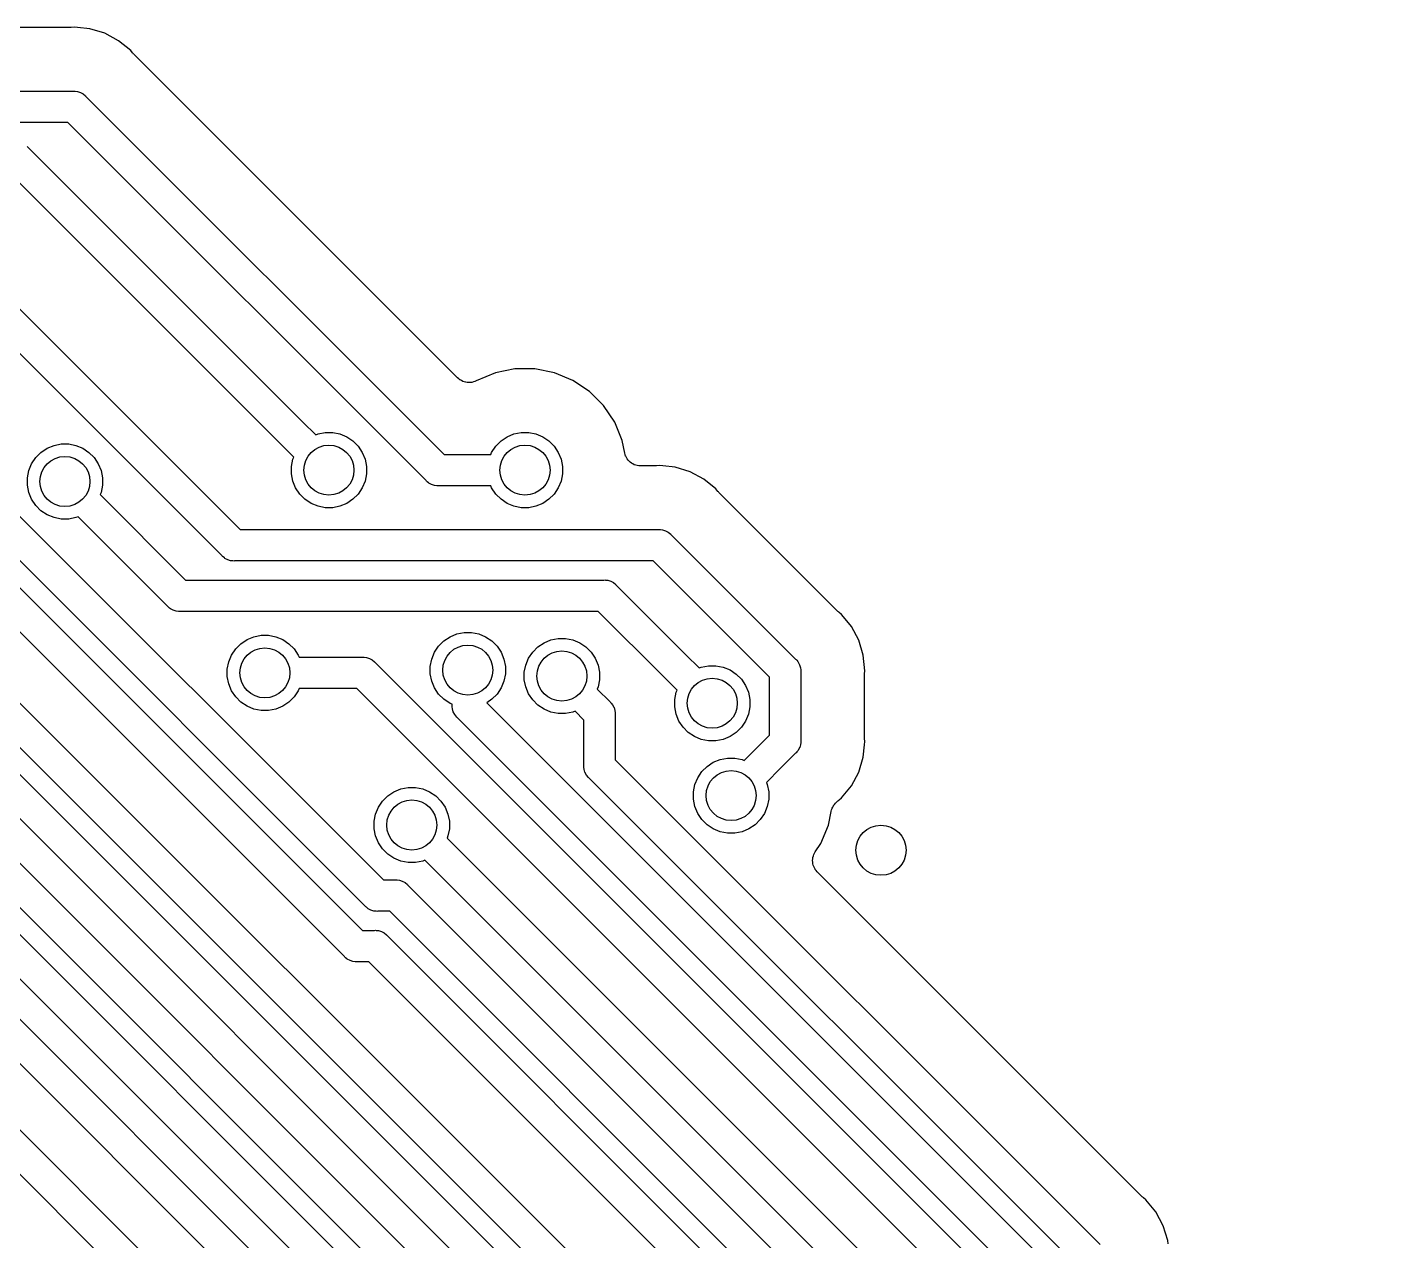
# Model space of a CAD drawing. Extents: x 3.61 to 7.55, y -5.8 to -3.38.
# Drawn here: x 6.4182 to 6.8466, y -4.6084 to -4.2269 of the extents above; entities that cross this region are included whole.
import ezdxf

# ---------------------------------------------------------------- set-up
doc = ezdxf.new("R2010")
doc.units = 0
doc.header["$MEASUREMENT"] = 0
doc.layers.add('BLACK', color=7, linetype='CONTINUOUS')

msp = doc.modelspace()

# ---------------------------------------------------------------- linework, layer by layer
at = {"layer": 'BLACK', "linetype": 'CONTINUOUS'}
for p, q in [((6.43148, -4.22705), (6.10012, -4.22705)), ((6.43169, -4.22703), (6.43148, -4.22705)), ((6.4319, -4.22703), (6.43169, -4.22703)), ((6.43197, -4.22702), (6.4319, -4.22703)), ((6.43295, -4.22693), (6.43197, -4.22702)), ((6.43393, -4.22702), (6.43295, -4.22693)), ((6.43783, -4.22741), (6.43393, -4.22702)), ((6.43393, -4.22702), (6.43393, -4.22702)), ((6.44253, -4.22883), (6.43783, -4.22741)), ((6.44686, -4.23115), (6.44253, -4.22883)), ((6.45066, -4.23426), (6.44686, -4.23115)), ((6.45128, -4.23502), (6.45066, -4.23426)), ((6.45143, -4.23517), (6.45128, -4.23502)), ((6.45156, -4.23534), (6.45143, -4.23517)), ((6.45161, -4.23539), (6.45156, -4.23534)), ((6.5534, -4.33718), (6.45161, -4.23539)), ((6.08939, -4.24705), (6.43271, -4.24705)), ((6.43271, -4.24705), (6.43295, -4.24702)), ((6.43295, -4.24702), (6.43319, -4.24705)), ((6.43319, -4.24705), (6.43319, -4.24705)), ((6.43319, -4.24705), (6.43391, -4.24712)), ((6.43391, -4.24712), (6.43484, -4.2474)), ((6.43484, -4.2474), (6.4357, -4.24786)), ((6.4357, -4.24786), (6.43644, -4.24847)), ((6.43644, -4.24847), (6.4366, -4.24866)), ((6.4366, -4.24866), (6.54916, -4.36122)), ((6.43091, -4.25689), (6.08939, -4.25689)), ((6.54347, -4.36945), (6.43091, -4.25689)), ((6.41813, -4.26431), (6.41828, -4.2645)), ((6.41828, -4.2645), (6.5048, -4.35102)), ((6.49784, -4.35798), (6.4126, -4.27273)), ((6.38746, -4.28724), (6.48507, -4.38484)), ((6.47938, -4.39307), (6.38177, -4.29547)), ((6.56528, -4.33555), (6.55924, -4.33806)), ((6.57142, -4.33433), (6.56528, -4.33555)), ((6.57769, -4.33433), (6.57142, -4.33433)), ((6.58384, -4.33555), (6.57769, -4.33433)), ((6.58963, -4.33795), (6.58384, -4.33555)), ((6.31547, -4.33906), (6.58978, -4.61337)), ((6.55377, -4.33748), (6.5534, -4.33718)), ((6.55412, -4.33778), (6.55377, -4.33748)), ((6.55414, -4.33779), (6.55412, -4.33778)), ((6.55416, -4.3378), (6.55414, -4.33779)), ((6.55457, -4.33802), (6.55416, -4.3378)), ((6.55498, -4.33824), (6.55457, -4.33802)), ((6.555, -4.33825), (6.55498, -4.33824)), ((6.55502, -4.33826), (6.555, -4.33825)), ((6.55546, -4.3384), (6.55502, -4.33826)), ((6.55591, -4.33854), (6.55546, -4.3384)), ((6.55593, -4.33854), (6.55591, -4.33854)), ((6.55595, -4.33854), (6.55593, -4.33854)), ((6.55642, -4.33859), (6.55595, -4.33854)), ((6.55688, -4.33864), (6.55642, -4.33859)), ((6.5569, -4.33864), (6.55688, -4.33864)), ((6.55692, -4.33864), (6.5569, -4.33864)), ((6.55739, -4.3386), (6.55692, -4.33864)), ((6.55785, -4.33856), (6.55739, -4.3386)), ((6.55787, -4.33855), (6.55785, -4.33856)), ((6.55789, -4.33855), (6.55787, -4.33855)), ((6.55834, -4.33842), (6.55789, -4.33855)), ((6.55879, -4.33829), (6.55834, -4.33842)), ((6.55881, -4.33828), (6.55879, -4.33829)), ((6.55883, -4.33827), (6.55881, -4.33828)), ((6.55924, -4.33806), (6.55883, -4.33827)), ((6.59484, -4.34143), (6.58963, -4.33795)), ((6.59927, -4.34586), (6.59484, -4.34143)), ((6.58601, -4.62353), (6.30978, -4.34729)), ((6.60275, -4.35107), (6.59927, -4.34586)), ((6.5048, -4.35102), (6.5048, -4.35102)), ((6.5048, -4.35102), (6.50885, -4.35506)), ((6.60515, -4.35686), (6.60275, -4.35107)), ((6.50885, -4.35506), (6.50952, -4.35478)), ((6.50952, -4.35478), (6.5118, -4.35433)), ((6.5118, -4.35433), (6.51413, -4.35433)), ((6.51413, -4.35433), (6.51641, -4.35478)), ((6.51641, -4.35478), (6.51856, -4.35567)), ((6.51856, -4.35567), (6.52049, -4.35697)), ((6.52049, -4.35697), (6.52214, -4.35861)), ((6.56538, -4.35861), (6.56703, -4.35697)), ((6.56703, -4.35697), (6.56896, -4.35567)), ((6.56896, -4.35567), (6.57111, -4.35478)), ((6.57111, -4.35478), (6.57339, -4.35433)), ((6.57339, -4.35433), (6.57572, -4.35433)), ((6.57572, -4.35433), (6.578, -4.35478)), ((6.578, -4.35478), (6.58015, -4.35567)), ((6.58015, -4.35567), (6.58209, -4.35697)), ((6.58209, -4.35697), (6.58373, -4.35861)), ((6.60593, -4.36082), (6.60515, -4.35686)), ((6.42083, -4.36219), (6.42247, -4.36055)), ((6.42247, -4.36055), (6.42441, -4.35925)), ((6.42441, -4.35925), (6.42656, -4.35836)), ((6.42656, -4.35836), (6.42884, -4.35791)), ((6.42884, -4.35791), (6.43117, -4.35791)), ((6.43117, -4.35791), (6.43345, -4.35836)), ((6.43345, -4.35836), (6.4356, -4.35925)), ((6.4356, -4.35925), (6.43753, -4.36055)), ((6.43753, -4.36055), (6.43918, -4.36219)), ((6.50189, -4.36202), (6.49784, -4.35798)), ((6.49784, -4.35798), (6.49784, -4.35798)), ((6.52214, -4.35861), (6.52343, -4.36055)), ((6.52343, -4.36055), (6.52432, -4.3627)), ((6.54916, -4.36122), (6.56381, -4.36122)), ((6.56381, -4.36122), (6.56409, -4.36055)), ((6.56409, -4.36055), (6.56538, -4.35861)), ((6.58373, -4.35861), (6.58502, -4.36055)), ((6.58502, -4.36055), (6.58591, -4.3627)), ((6.60607, -4.36127), (6.60593, -4.36082)), ((6.6062, -4.36172), (6.60607, -4.36127)), ((6.41865, -4.36628), (6.41954, -4.36413)), ((6.41954, -4.36413), (6.42083, -4.36219)), ((6.43918, -4.36219), (6.44047, -4.36413)), ((6.44047, -4.36413), (6.44136, -4.36628)), ((6.50115, -4.36498), (6.50161, -4.3627)), ((6.50115, -4.3673), (6.50115, -4.36498)), ((6.50161, -4.3627), (6.50189, -4.36202)), ((6.52432, -4.3627), (6.52477, -4.36498)), ((6.52477, -4.36498), (6.52477, -4.3673)), ((6.58591, -4.3627), (6.58637, -4.36498)), ((6.58637, -4.36498), (6.58637, -4.3673)), ((6.60621, -4.36173), (6.6062, -4.36172)), ((6.60622, -4.36175), (6.60621, -4.36173)), ((6.60643, -4.36216), (6.60622, -4.36175)), ((6.60665, -4.36258), (6.60643, -4.36216)), ((6.60667, -4.3626), (6.60665, -4.36258)), ((6.60667, -4.36261), (6.60667, -4.3626)), ((6.60697, -4.36297), (6.60667, -4.36261)), ((6.60726, -4.36334), (6.60697, -4.36297)), ((6.60728, -4.36335), (6.60726, -4.36334)), ((6.60729, -4.36337), (6.60728, -4.36335)), ((6.60765, -4.36367), (6.60729, -4.36337)), ((6.60801, -4.36397), (6.60765, -4.36367)), ((6.60803, -4.36398), (6.60801, -4.36397)), ((6.60804, -4.36399), (6.60803, -4.36398)), ((6.60845, -4.36421), (6.60804, -4.36399)), ((6.60887, -4.36444), (6.60845, -4.36421)), ((6.60889, -4.36444), (6.60887, -4.36444)), ((6.6089, -4.36445), (6.60889, -4.36444)), ((6.60935, -4.36459), (6.6089, -4.36445)), ((6.6098, -4.36473), (6.60935, -4.36459)), ((6.60982, -4.36474), (6.6098, -4.36473)), ((6.60984, -4.36474), (6.60982, -4.36474)), ((6.6103, -4.36479), (6.60984, -4.36474)), ((6.61077, -4.36484), (6.6103, -4.36479)), ((6.6108, -4.36484), (6.61077, -4.36484)), ((6.61081, -4.36484), (6.6108, -4.36484)), ((6.61084, -4.36484), (6.61081, -4.36484)), ((6.61081, -4.36484), (6.61081, -4.36484)), ((6.61539, -4.36484), (6.61084, -4.36484)), ((6.61559, -4.36482), (6.61539, -4.36484)), ((6.61581, -4.36482), (6.61559, -4.36482)), ((6.61588, -4.36482), (6.61581, -4.36482)), ((6.61685, -4.36472), (6.61588, -4.36482)), ((6.61783, -4.36482), (6.61685, -4.36472)), ((6.62174, -4.3652), (6.61783, -4.36482)), ((6.61783, -4.36482), (6.61783, -4.36482)), ((6.62644, -4.36663), (6.62174, -4.3652)), ((6.32122, -4.36722), (6.59343, -4.63943)), ((6.37941, -4.36673), (6.52351, -4.51083)), ((6.41819, -4.36856), (6.41865, -4.36628)), ((6.41819, -4.37088), (6.41819, -4.36856)), ((6.44136, -4.36628), (6.44181, -4.36856)), ((6.44181, -4.36856), (6.44181, -4.37088)), ((6.50161, -4.36959), (6.50115, -4.3673)), ((6.5025, -4.37174), (6.50161, -4.36959)), ((6.52432, -4.36959), (6.52343, -4.37174)), ((6.52477, -4.3673), (6.52432, -4.36959)), ((6.54362, -4.36964), (6.54347, -4.36945)), ((6.54381, -4.36979), (6.54362, -4.36964)), ((6.54423, -4.37013), (6.54381, -4.36979)), ((6.54381, -4.36979), (6.54381, -4.36979)), ((6.54437, -4.37025), (6.54423, -4.37013)), ((6.58591, -4.36959), (6.58502, -4.37174)), ((6.58637, -4.3673), (6.58591, -4.36959)), ((6.63077, -4.36894), (6.62644, -4.36663)), ((6.63456, -4.37206), (6.63077, -4.36894)), ((6.51783, -4.51906), (6.37245, -4.37369)), ((6.40739, -4.37229), (6.53008, -4.49498)), ((6.41865, -4.37317), (6.41819, -4.37088)), ((6.41954, -4.37532), (6.41865, -4.37317)), ((6.44136, -4.37317), (6.44108, -4.37384)), ((6.44108, -4.37384), (6.46793, -4.40069)), ((6.44181, -4.37088), (6.44136, -4.37317)), ((6.50379, -4.37367), (6.5025, -4.37174)), ((6.50543, -4.37532), (6.50379, -4.37367)), ((6.52214, -4.37367), (6.52049, -4.37532)), ((6.52343, -4.37174), (6.52214, -4.37367)), ((6.54523, -4.37071), (6.54437, -4.37025)), ((6.54616, -4.37099), (6.54523, -4.37071)), ((6.54688, -4.37106), (6.54616, -4.37099)), ((6.54712, -4.37109), (6.54688, -4.37106)), ((6.54688, -4.37106), (6.54688, -4.37106)), ((6.54736, -4.37106), (6.54712, -4.37109)), ((6.56381, -4.37106), (6.54736, -4.37106)), ((6.56409, -4.37174), (6.56381, -4.37106)), ((6.56538, -4.37367), (6.56409, -4.37174)), ((6.56703, -4.37532), (6.56538, -4.37367)), ((6.58373, -4.37367), (6.58209, -4.37532)), ((6.58502, -4.37174), (6.58373, -4.37367)), ((6.63519, -4.37282), (6.63456, -4.37206)), ((6.63534, -4.37297), (6.63519, -4.37282)), ((6.63547, -4.37313), (6.63534, -4.37297)), ((6.63552, -4.37318), (6.63547, -4.37313)), ((6.67288, -4.41054), (6.63552, -4.37318)), ((6.58774, -4.64766), (6.31558, -4.37551)), ((6.52439, -4.50321), (6.39916, -4.37798)), ((6.42083, -4.37725), (6.41954, -4.37532)), ((6.42247, -4.37889), (6.42083, -4.37725)), ((6.50737, -4.37661), (6.50543, -4.37532)), ((6.50952, -4.3775), (6.50737, -4.37661)), ((6.5118, -4.37795), (6.50952, -4.3775)), ((6.51413, -4.37795), (6.5118, -4.37795)), ((6.51641, -4.3775), (6.51413, -4.37795)), ((6.51856, -4.37661), (6.51641, -4.3775)), ((6.52049, -4.37532), (6.51856, -4.37661)), ((6.56896, -4.37661), (6.56703, -4.37532)), ((6.57111, -4.3775), (6.56896, -4.37661)), ((6.57339, -4.37795), (6.57111, -4.3775)), ((6.57572, -4.37795), (6.57339, -4.37795)), ((6.578, -4.3775), (6.57572, -4.37795)), ((6.58015, -4.37661), (6.578, -4.3775)), ((6.58209, -4.37532), (6.58015, -4.37661)), ((6.42441, -4.38019), (6.42247, -4.37889)), ((6.42656, -4.38108), (6.42441, -4.38019)), ((6.42884, -4.38153), (6.42656, -4.38108)), ((6.43117, -4.38153), (6.42884, -4.38153)), ((6.43345, -4.38108), (6.43117, -4.38153)), ((6.43412, -4.3808), (6.43345, -4.38108)), ((6.46224, -4.40892), (6.43412, -4.3808)), ((6.48507, -4.38484), (6.61661, -4.38484)), ((6.61661, -4.38484), (6.61685, -4.38482)), ((6.61685, -4.38482), (6.6171, -4.38484)), ((6.6171, -4.38484), (6.6171, -4.38484)), ((6.6171, -4.38484), (6.61782, -4.38491)), ((6.61782, -4.38491), (6.61875, -4.3852)), ((6.61875, -4.3852), (6.6196, -4.38565)), ((6.6196, -4.38565), (6.62035, -4.38627)), ((6.62035, -4.38627), (6.62051, -4.38645)), ((6.62051, -4.38645), (6.6596, -4.42555)), ((6.47953, -4.39326), (6.47938, -4.39307)), ((6.47972, -4.39341), (6.47953, -4.39326)), ((6.48015, -4.39376), (6.47972, -4.39341)), ((6.47972, -4.39341), (6.47972, -4.39341)), ((6.48028, -4.39388), (6.48015, -4.39376)), ((6.48114, -4.39433), (6.48028, -4.39388)), ((6.48207, -4.39461), (6.48114, -4.39433)), ((6.48279, -4.39469), (6.48207, -4.39461)), ((6.48303, -4.39471), (6.48279, -4.39469)), ((6.48279, -4.39469), (6.48279, -4.39469)), ((6.48327, -4.39469), (6.48303, -4.39471)), ((6.61482, -4.39469), (6.48327, -4.39469)), ((6.65137, -4.43124), (6.61482, -4.39469)), ((6.46793, -4.40069), (6.59937, -4.40069)), ((6.59937, -4.40069), (6.59961, -4.40066)), ((6.59961, -4.40066), (6.59985, -4.40069)), ((6.59985, -4.40069), (6.59985, -4.40069)), ((6.59985, -4.40069), (6.60057, -4.40076)), ((6.60057, -4.40076), (6.6015, -4.40104)), ((6.6015, -4.40104), (6.60235, -4.4015)), ((6.60235, -4.4015), (6.6031, -4.40211)), ((6.6031, -4.40211), (6.60326, -4.4023)), ((6.60326, -4.4023), (6.62526, -4.4243)), ((6.33466, -4.4086), (6.58134, -4.65528)), ((6.46239, -4.4091), (6.46224, -4.40892)), ((6.46258, -4.40926), (6.46239, -4.4091)), ((6.46288, -4.40951), (6.46258, -4.40926)), ((6.46258, -4.40926), (6.46258, -4.40926)), ((6.46314, -4.40972), (6.46288, -4.40951)), ((6.464, -4.41018), (6.46314, -4.40972)), ((6.46492, -4.41046), (6.464, -4.41018)), ((6.46565, -4.41053), (6.46492, -4.41046)), ((6.46589, -4.41055), (6.46565, -4.41053)), ((6.46565, -4.41053), (6.46565, -4.41053)), ((6.46613, -4.41053), (6.46589, -4.41055)), ((6.59757, -4.41053), (6.46613, -4.41053)), ((6.6183, -4.43126), (6.59757, -4.41053)), ((6.67304, -4.41068), (6.67288, -4.41054)), ((6.67319, -4.41083), (6.67304, -4.41068)), ((6.67324, -4.41087), (6.67319, -4.41083)), ((6.674, -4.4115), (6.67324, -4.41087)), ((6.67463, -4.41226), (6.674, -4.4115)), ((6.67712, -4.41529), (6.67463, -4.41226)), ((6.57565, -4.66351), (6.32897, -4.41683)), ((6.55315, -4.41765), (6.55543, -4.41719)), ((6.55543, -4.41719), (6.55776, -4.41719)), ((6.55776, -4.41719), (6.56004, -4.41765)), ((6.67943, -4.41962), (6.67712, -4.41529)), ((6.48366, -4.42235), (6.4853, -4.4207)), ((6.4853, -4.4207), (6.48724, -4.41941)), ((6.48724, -4.41941), (6.48939, -4.41852)), ((6.48939, -4.41852), (6.49167, -4.41807)), ((6.49167, -4.41807), (6.49399, -4.41807)), ((6.49399, -4.41807), (6.49628, -4.41852)), ((6.49628, -4.41852), (6.49843, -4.41941)), ((6.49843, -4.41941), (6.50036, -4.4207)), ((6.50036, -4.4207), (6.50201, -4.42235)), ((6.54613, -4.42341), (6.54742, -4.42147)), ((6.54742, -4.42147), (6.54906, -4.41983)), ((6.54906, -4.41983), (6.551, -4.41854)), ((6.551, -4.41854), (6.55315, -4.41765)), ((6.56004, -4.41765), (6.56219, -4.41854)), ((6.56219, -4.41854), (6.56412, -4.41983)), ((6.56412, -4.41983), (6.56577, -4.42147)), ((6.56577, -4.42147), (6.56706, -4.42341)), ((6.57863, -4.42168), (6.58056, -4.42039)), ((6.58056, -4.42039), (6.58271, -4.4195)), ((6.58271, -4.4195), (6.58499, -4.41904)), ((6.58499, -4.41904), (6.58732, -4.41904)), ((6.58732, -4.41904), (6.5896, -4.4195)), ((6.5896, -4.4195), (6.59175, -4.42039)), ((6.59175, -4.42039), (6.59369, -4.42168)), ((6.68085, -4.42432), (6.67943, -4.41962)), ((6.48147, -4.42643), (6.48236, -4.42428)), ((6.48236, -4.42428), (6.48366, -4.42235)), ((6.50201, -4.42235), (6.5033, -4.42428)), ((6.5033, -4.42428), (6.50358, -4.42496)), ((6.50358, -4.42496), (6.52356, -4.42496)), ((6.52356, -4.42496), (6.5238, -4.42493)), ((6.5238, -4.42493), (6.52404, -4.42496)), ((6.52404, -4.42496), (6.52405, -4.42496)), ((6.52405, -4.42496), (6.52477, -4.42503)), ((6.52477, -4.42503), (6.5257, -4.42531)), ((6.5257, -4.42531), (6.52655, -4.42577)), ((6.52655, -4.42577), (6.5273, -4.42638)), ((6.54478, -4.42784), (6.54524, -4.42556)), ((6.54524, -4.42556), (6.54613, -4.42341)), ((6.56706, -4.42341), (6.56795, -4.42556)), ((6.56795, -4.42556), (6.5684, -4.42784)), ((6.5748, -4.42741), (6.57569, -4.42526)), ((6.57569, -4.42526), (6.57698, -4.42333)), ((6.57698, -4.42333), (6.57863, -4.42168)), ((6.59369, -4.42168), (6.59533, -4.42333)), ((6.59533, -4.42333), (6.59662, -4.42526)), ((6.59662, -4.42526), (6.59751, -4.42741)), ((6.62526, -4.4243), (6.62526, -4.4243)), ((6.62526, -4.4243), (6.6293, -4.42834)), ((6.6596, -4.42555), (6.65979, -4.42571)), ((6.65979, -4.42571), (6.65994, -4.42589)), ((6.65994, -4.42589), (6.65994, -4.42589)), ((6.65994, -4.42589), (6.66026, -4.42627)), ((6.68134, -4.4292), (6.68085, -4.42432)), ((6.48102, -4.42871), (6.48147, -4.42643)), ((6.48102, -4.43104), (6.48102, -4.42871)), ((6.5273, -4.42638), (6.52745, -4.42657)), ((6.52745, -4.42657), (6.72359, -4.62271)), ((6.54478, -4.43017), (6.54478, -4.42784)), ((6.54524, -4.43245), (6.54478, -4.43017)), ((6.5684, -4.43017), (6.56795, -4.43245)), ((6.5684, -4.42784), (6.5684, -4.43017)), ((6.57435, -4.42969), (6.5748, -4.42741)), ((6.57435, -4.43202), (6.57435, -4.42969)), ((6.59751, -4.42741), (6.59797, -4.42969)), ((6.59797, -4.42969), (6.59797, -4.43202)), ((6.6293, -4.42834), (6.62997, -4.42806)), ((6.62997, -4.42806), (6.63226, -4.42761)), ((6.63226, -4.42761), (6.63458, -4.42761)), ((6.63458, -4.42761), (6.63687, -4.42806)), ((6.63687, -4.42806), (6.63901, -4.42895)), ((6.63901, -4.42895), (6.64095, -4.43025)), ((6.66026, -4.42627), (6.66041, -4.42646)), ((6.66041, -4.42646), (6.66086, -4.42731)), ((6.66086, -4.42731), (6.66114, -4.42824)), ((6.66114, -4.42824), (6.66121, -4.42896)), ((6.66121, -4.42896), (6.66121, -4.42896)), ((6.66121, -4.42896), (6.66124, -4.4292)), ((6.66124, -4.4292), (6.66121, -4.42944)), ((6.66121, -4.42944), (6.66121, -4.45124)), ((6.68124, -4.43018), (6.68134, -4.4292)), ((6.68124, -4.43039), (6.68124, -4.43018)), ((6.48147, -4.43332), (6.48102, -4.43104)), ((6.48236, -4.43547), (6.48147, -4.43332)), ((6.54613, -4.4346), (6.54524, -4.43245)), ((6.56795, -4.43245), (6.56706, -4.4346)), ((6.5748, -4.4343), (6.57435, -4.43202)), ((6.57569, -4.43645), (6.5748, -4.4343)), ((6.59751, -4.4343), (6.59724, -4.43497)), ((6.59797, -4.43202), (6.59751, -4.4343)), ((6.62234, -4.4353), (6.6183, -4.43126)), ((6.6183, -4.43126), (6.6183, -4.43126)), ((6.64095, -4.43025), (6.64259, -4.43189)), ((6.64259, -4.43189), (6.64389, -4.43382)), ((6.64389, -4.43382), (6.64478, -4.43597)), ((6.65137, -4.44945), (6.65137, -4.43124)), ((6.68121, -4.43067), (6.68122, -4.4306)), ((6.68121, -4.45001), (6.68121, -4.43067)), ((6.68122, -4.4306), (6.68124, -4.43039)), ((6.48366, -4.43741), (6.48236, -4.43547)), ((6.4853, -4.43905), (6.48366, -4.43741)), ((6.50201, -4.43741), (6.50036, -4.43905)), ((6.5033, -4.43547), (6.50201, -4.43741)), ((6.50358, -4.4348), (6.5033, -4.43547)), ((6.52177, -4.4348), (6.50358, -4.4348)), ((6.71536, -4.6284), (6.52177, -4.4348)), ((6.54742, -4.43653), (6.54613, -4.4346)), ((6.54906, -4.43818), (6.54742, -4.43653)), ((6.551, -4.43947), (6.54906, -4.43818)), ((6.56412, -4.43818), (6.56253, -4.43924)), ((6.56577, -4.43653), (6.56412, -4.43818)), ((6.56706, -4.4346), (6.56577, -4.43653)), ((6.57698, -4.43838), (6.57569, -4.43645)), ((6.57863, -4.44003), (6.57698, -4.43838)), ((6.59724, -4.43497), (6.60128, -4.43902)), ((6.62161, -4.43826), (6.62206, -4.43597)), ((6.62161, -4.44058), (6.62161, -4.43826)), ((6.62206, -4.43597), (6.62234, -4.4353)), ((6.64478, -4.43597), (6.64523, -4.43826)), ((6.64523, -4.43826), (6.64523, -4.44058)), ((6.48724, -4.44034), (6.4853, -4.43905)), ((6.48939, -4.44124), (6.48724, -4.44034)), ((6.49167, -4.44169), (6.48939, -4.44124)), ((6.49399, -4.44169), (6.49167, -4.44169)), ((6.49628, -4.44124), (6.49399, -4.44169)), ((6.49843, -4.44034), (6.49628, -4.44124)), ((6.50036, -4.43905), (6.49843, -4.44034)), ((6.55167, -4.43975), (6.551, -4.43947)), ((6.55165, -4.44026), (6.55167, -4.44002)), ((6.55167, -4.4405), (6.55165, -4.44026)), ((6.55167, -4.44002), (6.55167, -4.43975)), ((6.55174, -4.44123), (6.55167, -4.4405)), ((6.55167, -4.4405), (6.55167, -4.4405)), ((6.55202, -4.44215), (6.55174, -4.44123)), ((6.55248, -4.44301), (6.55202, -4.44215)), ((6.5531, -4.44376), (6.55248, -4.44301)), ((6.56253, -4.43924), (6.73943, -4.61614)), ((6.58056, -4.44132), (6.57863, -4.44003)), ((6.58271, -4.44221), (6.58056, -4.44132)), ((6.58499, -4.44267), (6.58271, -4.44221)), ((6.58732, -4.44267), (6.58499, -4.44267)), ((6.5896, -4.44221), (6.58732, -4.44267)), ((6.59028, -4.44193), (6.5896, -4.44221)), ((6.59305, -4.4447), (6.59028, -4.44193)), ((6.60128, -4.43902), (6.60147, -4.43917)), ((6.60147, -4.43917), (6.60162, -4.43936)), ((6.60162, -4.43936), (6.60208, -4.43992)), ((6.60208, -4.43992), (6.60248, -4.44067)), ((6.60248, -4.44067), (6.60254, -4.44077)), ((6.60254, -4.44077), (6.60282, -4.4417)), ((6.60282, -4.4417), (6.60289, -4.44243)), ((6.60289, -4.44243), (6.60289, -4.44243)), ((6.60289, -4.44243), (6.60291, -4.44267)), ((6.60291, -4.44267), (6.60289, -4.44291)), ((6.60289, -4.44291), (6.60289, -4.45719)), ((6.62206, -4.44286), (6.62161, -4.44058)), ((6.62295, -4.44501), (6.62206, -4.44286)), ((6.64478, -4.44286), (6.64389, -4.44501)), ((6.64523, -4.44058), (6.64478, -4.44286)), ((6.55328, -4.44391), (6.5531, -4.44376)), ((6.7312, -4.62183), (6.55328, -4.44391)), ((6.59305, -4.45899), (6.59305, -4.4447)), ((6.62425, -4.44695), (6.62295, -4.44501)), ((6.62589, -4.44859), (6.62425, -4.44695)), ((6.64259, -4.44695), (6.64095, -4.44859)), ((6.64389, -4.44501), (6.64259, -4.44695)), ((6.62783, -4.44989), (6.62589, -4.44859)), ((6.62997, -4.45078), (6.62783, -4.44989)), ((6.63226, -4.45123), (6.62997, -4.45078)), ((6.63458, -4.45123), (6.63226, -4.45123)), ((6.63687, -4.45078), (6.63458, -4.45123)), ((6.63901, -4.44989), (6.63687, -4.45078)), ((6.64095, -4.44859), (6.63901, -4.44989)), ((6.64783, -4.45298), (6.65137, -4.44945)), ((6.66121, -4.45124), (6.66124, -4.45148)), ((6.66124, -4.45148), (6.66121, -4.45172)), ((6.68124, -4.45022), (6.68121, -4.45001)), ((6.68123, -4.45043), (6.68124, -4.45022)), ((6.68124, -4.4505), (6.68123, -4.45043)), ((6.68134, -4.45148), (6.68124, -4.4505)), ((6.68124, -4.45246), (6.68134, -4.45148)), ((6.64345, -4.45737), (6.64783, -4.45298)), ((6.64783, -4.45298), (6.64783, -4.45298)), ((6.6596, -4.45513), (6.65479, -4.45994)), ((6.65979, -4.45498), (6.6596, -4.45513)), ((6.65999, -4.45474), (6.65979, -4.45498)), ((6.66041, -4.45423), (6.65999, -4.45474)), ((6.66086, -4.45338), (6.66041, -4.45423)), ((6.66088, -4.45331), (6.66086, -4.45338)), ((6.66114, -4.45245), (6.66088, -4.45331)), ((6.66121, -4.45173), (6.66114, -4.45245)), ((6.66121, -4.45172), (6.66121, -4.45173)), ((6.68085, -4.45637), (6.68124, -4.45246)), ((6.68124, -4.45246), (6.68124, -4.45246)), ((6.59302, -4.45923), (6.59305, -4.45899)), ((6.59305, -4.45947), (6.59302, -4.45923)), ((6.59312, -4.4602), (6.59305, -4.45947)), ((6.59305, -4.45947), (6.59305, -4.45947)), ((6.5934, -4.46112), (6.59312, -4.4602)), ((6.60289, -4.45719), (6.75528, -4.60958)), ((6.63016, -4.46092), (6.6318, -4.45927)), ((6.6318, -4.45927), (6.63374, -4.45798)), ((6.63374, -4.45798), (6.63589, -4.45709)), ((6.63589, -4.45709), (6.63817, -4.45664)), ((6.63817, -4.45664), (6.64049, -4.45664)), ((6.64049, -4.45664), (6.64278, -4.45709)), ((6.64278, -4.45709), (6.64345, -4.45737)), ((6.65479, -4.45994), (6.65041, -4.46433)), ((6.65479, -4.45994), (6.65479, -4.45994)), ((6.67943, -4.46107), (6.68085, -4.45637)), ((6.36579, -4.46213), (6.57752, -4.67386)), ((6.59386, -4.46198), (6.5934, -4.46112)), ((6.59447, -4.46273), (6.59386, -4.46198)), ((6.59466, -4.46288), (6.59447, -4.46273)), ((6.74705, -4.61527), (6.59466, -4.46288)), ((6.62797, -4.465), (6.62886, -4.46285)), ((6.62886, -4.46285), (6.63016, -4.46092)), ((6.65041, -4.46433), (6.65069, -4.465)), ((6.67712, -4.4654), (6.67943, -4.46107)), ((6.52981, -4.47017), (6.53146, -4.46853)), ((6.53146, -4.46853), (6.53339, -4.46723)), ((6.53339, -4.46723), (6.53554, -4.46634)), ((6.53554, -4.46634), (6.53782, -4.46589)), ((6.53782, -4.46589), (6.54015, -4.46589)), ((6.54015, -4.46589), (6.54243, -4.46634)), ((6.54243, -4.46634), (6.54458, -4.46723)), ((6.54458, -4.46723), (6.54652, -4.46853)), ((6.54652, -4.46853), (6.54816, -4.47017)), ((6.62752, -4.46728), (6.62797, -4.465)), ((6.62752, -4.46961), (6.62752, -4.46728)), ((6.65069, -4.465), (6.65114, -4.46728)), ((6.65114, -4.46728), (6.65114, -4.46961)), ((6.674, -4.46919), (6.67712, -4.4654)), ((6.57335, -4.6836), (6.3601, -4.47036)), ((6.52763, -4.47425), (6.52852, -4.4721)), ((6.52852, -4.4721), (6.52981, -4.47017)), ((6.54816, -4.47017), (6.54945, -4.4721)), ((6.54945, -4.4721), (6.55034, -4.47425)), ((6.62797, -4.47189), (6.62752, -4.46961)), ((6.62886, -4.47404), (6.62797, -4.47189)), ((6.65069, -4.47189), (6.6498, -4.47404)), ((6.65114, -4.46961), (6.65069, -4.47189)), ((6.67079, -4.47337), (6.67093, -4.47293)), ((6.67093, -4.47293), (6.67106, -4.4725)), ((6.67106, -4.4725), (6.67107, -4.47247)), ((6.67107, -4.47247), (6.67108, -4.47244)), ((6.67108, -4.47244), (6.67131, -4.47204)), ((6.67131, -4.47204), (6.67152, -4.47164)), ((6.67152, -4.47164), (6.67154, -4.47161)), ((6.67154, -4.47161), (6.67155, -4.47159)), ((6.67155, -4.47159), (6.67185, -4.47124)), ((6.67185, -4.47124), (6.67214, -4.47088)), ((6.67214, -4.47088), (6.67288, -4.47015)), ((6.67288, -4.47015), (6.67293, -4.4701)), ((6.67293, -4.4701), (6.67309, -4.46996)), ((6.67309, -4.46996), (6.67324, -4.46982)), ((6.67324, -4.46982), (6.674, -4.46919)), ((6.52718, -4.47654), (6.52763, -4.47425)), ((6.52718, -4.47886), (6.52718, -4.47654)), ((6.55034, -4.47425), (6.5508, -4.47654)), ((6.5508, -4.47654), (6.5508, -4.47886)), ((6.63016, -4.47598), (6.62886, -4.47404)), ((6.6318, -4.47762), (6.63016, -4.47598)), ((6.64851, -4.47598), (6.64686, -4.47762)), ((6.6498, -4.47404), (6.64851, -4.47598)), ((6.66992, -4.47773), (6.67077, -4.47344)), ((6.67077, -4.47343), (6.67079, -4.47337)), ((6.67077, -4.47344), (6.67077, -4.47343)), ((6.67077, -4.47343), (6.67077, -4.47343)), ((6.67077, -4.47343), (6.67077, -4.47343)), ((6.52763, -4.48114), (6.52718, -4.47886)), ((6.52852, -4.48329), (6.52763, -4.48114)), ((6.55034, -4.48114), (6.55007, -4.48182)), ((6.5508, -4.47886), (6.55034, -4.48114)), ((6.63374, -4.47891), (6.6318, -4.47762)), ((6.63589, -4.4798), (6.63374, -4.47891)), ((6.63817, -4.48026), (6.63589, -4.4798)), ((6.64049, -4.48026), (6.63817, -4.48026)), ((6.64278, -4.4798), (6.64049, -4.48026)), ((6.64493, -4.47891), (6.64278, -4.4798)), ((6.64686, -4.47762), (6.64493, -4.47891)), ((6.66752, -4.48351), (6.66992, -4.47773)), ((6.3619, -4.48486), (6.93933, -5.06229)), ((6.52981, -4.48523), (6.52852, -4.48329)), ((6.53146, -4.48687), (6.52981, -4.48523)), ((6.55007, -4.48182), (6.70016, -4.63191)), ((6.66579, -4.48611), (6.66752, -4.48351)), ((6.53339, -4.48817), (6.53146, -4.48687)), ((6.53554, -4.48906), (6.53339, -4.48817)), ((6.53782, -4.48951), (6.53554, -4.48906)), ((6.54015, -4.48951), (6.53782, -4.48951)), ((6.54243, -4.48906), (6.54015, -4.48951)), ((6.54311, -4.48878), (6.54243, -4.48906)), ((6.69193, -4.6376), (6.54311, -4.48878)), ((6.66494, -4.48884), (6.66499, -4.48837)), ((6.66494, -4.48886), (6.66494, -4.48884)), ((6.66494, -4.48888), (6.66494, -4.48886)), ((6.66499, -4.48934), (6.66494, -4.48888)), ((6.66499, -4.48837), (6.66504, -4.48791)), ((6.66503, -4.48981), (6.66499, -4.48934)), ((6.66503, -4.48983), (6.66503, -4.48981)), ((6.66504, -4.48985), (6.66503, -4.48983)), ((6.66504, -4.48791), (6.66505, -4.48789)), ((6.66517, -4.4903), (6.66504, -4.48985)), ((6.66505, -4.48787), (6.66519, -4.48742)), ((6.66505, -4.48789), (6.66505, -4.48787)), ((6.66519, -4.48742), (6.66532, -4.48697)), ((6.66532, -4.48697), (6.66533, -4.48696)), ((6.66533, -4.48696), (6.66534, -4.48694)), ((6.66534, -4.48694), (6.66556, -4.48653)), ((6.66556, -4.48653), (6.66579, -4.48611)), ((6.93364, -5.07052), (6.35621, -4.49309)), ((6.6653, -4.49075), (6.66517, -4.4903)), ((6.66531, -4.49077), (6.6653, -4.49075)), ((6.66531, -4.49078), (6.66531, -4.49077)), ((6.66553, -4.4912), (6.66531, -4.49078)), ((6.66575, -4.49161), (6.66553, -4.4912)), ((6.66576, -4.49163), (6.66575, -4.49161)), ((6.66577, -4.49165), (6.66576, -4.49163)), ((6.66607, -4.49201), (6.66577, -4.49165)), ((6.66636, -4.49238), (6.66607, -4.49201)), ((6.66638, -4.4924), (6.66636, -4.49238)), ((6.66639, -4.49241), (6.66638, -4.4924)), ((6.66641, -4.49243), (6.66639, -4.49241)), ((6.66639, -4.49241), (6.66639, -4.49241)), ((6.76855, -4.59457), (6.66641, -4.49243)), ((6.53008, -4.49498), (6.53388, -4.49498)), ((6.53388, -4.49498), (6.53412, -4.49496)), ((6.53412, -4.49496), (6.53436, -4.49498)), ((6.53436, -4.49498), (6.53436, -4.49498)), ((6.53436, -4.49498), (6.53509, -4.49506)), ((6.53509, -4.49506), (6.53601, -4.49534)), ((6.53601, -4.49534), (6.53687, -4.49579)), ((6.53687, -4.49579), (6.53762, -4.49641)), ((6.53762, -4.49641), (6.53777, -4.4966)), ((6.53777, -4.4966), (6.67654, -4.63536)), ((6.52454, -4.5034), (6.52439, -4.50321)), ((6.52473, -4.50356), (6.52454, -4.5034)), ((6.52507, -4.50384), (6.52473, -4.50356)), ((6.52473, -4.50356), (6.52473, -4.50356)), ((6.52529, -4.50402), (6.52507, -4.50384)), ((6.52615, -4.50447), (6.52529, -4.50402)), ((6.52707, -4.50476), (6.52615, -4.50447)), ((6.5278, -4.50483), (6.52707, -4.50476)), ((6.52804, -4.50485), (6.5278, -4.50483)), ((6.5278, -4.50483), (6.5278, -4.50483)), ((6.52828, -4.50483), (6.52804, -4.50485)), ((6.53208, -4.50483), (6.52828, -4.50483)), ((6.66831, -4.64105), (6.53208, -4.50483)), ((6.52351, -4.51083), (6.52732, -4.51083)), ((6.52732, -4.51083), (6.52756, -4.5108)), ((6.52756, -4.5108), (6.5278, -4.51083)), ((6.5278, -4.51083), (6.5278, -4.51083)), ((6.5278, -4.51083), (6.52852, -4.5109)), ((6.52852, -4.5109), (6.52945, -4.51118)), ((6.52945, -4.51118), (6.53031, -4.51164)), ((6.35728, -4.51502), (6.63808, -4.79582)), ((6.53031, -4.51164), (6.53106, -4.51225)), ((6.53106, -4.51225), (6.53121, -4.51244)), ((6.53121, -4.51244), (6.65381, -4.63503)), ((6.51798, -4.51924), (6.51783, -4.51906)), ((6.51817, -4.5194), (6.51798, -4.51924)), ((6.51862, -4.51977), (6.51817, -4.5194)), ((6.51817, -4.5194), (6.51817, -4.5194)), ((6.51873, -4.51986), (6.51862, -4.51977)), ((6.51958, -4.52032), (6.51873, -4.51986)), ((6.63085, -4.80251), (6.35032, -4.52198)), ((6.52051, -4.5206), (6.51958, -4.52032)), ((6.52123, -4.52067), (6.52051, -4.5206)), ((6.52148, -4.52069), (6.52123, -4.52067)), ((6.52123, -4.52067), (6.52123, -4.52067)), ((6.52172, -4.52067), (6.52148, -4.52069)), ((6.52552, -4.52067), (6.52172, -4.52067)), ((6.64557, -4.64072), (6.52552, -4.52067)), ((6.76871, -4.5947), (6.76855, -4.59457)), ((6.76886, -4.59486), (6.76871, -4.5947)), ((6.76891, -4.5949), (6.76886, -4.59486)), ((6.76968, -4.59552), (6.76891, -4.5949)), ((6.77279, -4.59932), (6.76968, -4.59552)), ((6.7751, -4.60365), (6.77279, -4.59932)), ((6.77653, -4.60835), (6.7751, -4.60365)), ((6.77663, -4.60935), (6.77653, -4.60835))]:
    msp.add_line(p, q, dxfattribs=at)
at = {"layer": 'BLACK'}
for centre in [(6.51296, -4.36614), (6.57456, -4.36614), (6.43, -4.36972), (6.55659, -4.429), (6.49283, -4.42988), (6.58616, -4.43086), (6.63342, -4.43942), (6.63933, -4.46845), (6.53899, -4.4777), (6.68643, -4.48564)]:
    msp.add_circle(centre, 0.00787, dxfattribs=at)

doc.saveas('drawing.dxf')
